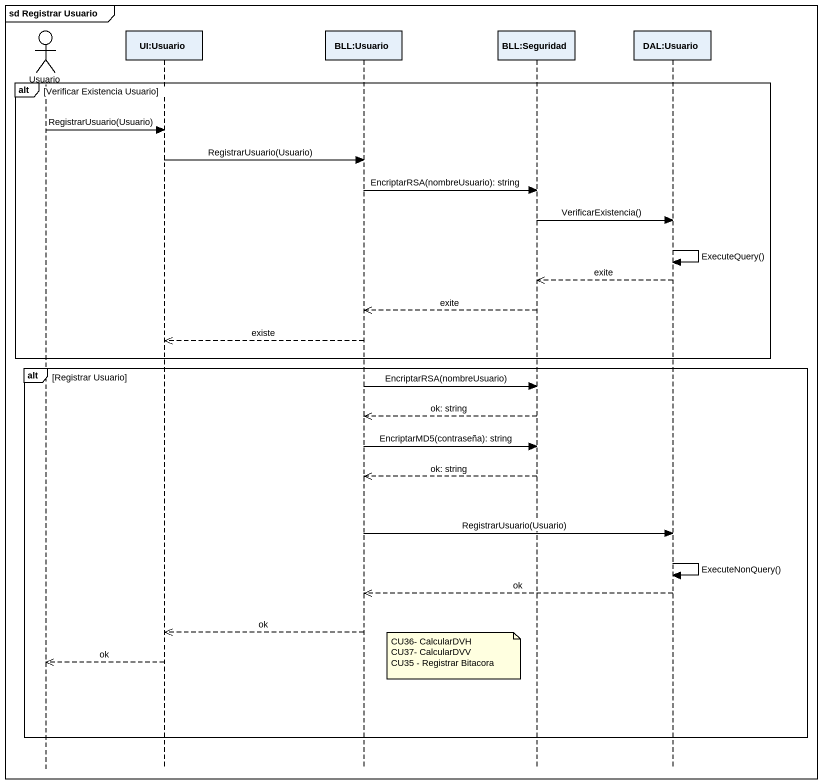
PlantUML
@startuml
mainframe sd Registrar Usuario
hide footbox
actor Usuario
participant "UI:Usuario" as UI_Usuario
participant "BLL:Usuario" as BLL_Usuario
participant "BLL:Seguridad" as BLL_Seguridad
participant "DAL:Usuario" as DAL_Usuario

alt Verificar Existencia Usuario
  Usuario -> UI_Usuario : RegistrarUsuario(Usuario)
  UI_Usuario -> BLL_Usuario : RegistrarUsuario(Usuario)
  BLL_Usuario -> BLL_Seguridad : EncriptarRSA(nombreUsuario): string
  BLL_Seguridad -> DAL_Usuario : VerificarExistencia()
  DAL_Usuario -> DAL_Usuario : ExecuteQuery()
  DAL_Usuario -->> BLL_Seguridad : exite
  BLL_Seguridad -->> BLL_Usuario : exite
  BLL_Usuario -->> UI_Usuario : existe
end
alt Registrar Usuario
  BLL_Usuario -> BLL_Seguridad : EncriptarRSA(nombreUsuario)
  BLL_Seguridad -->> BLL_Usuario : ok: string
  BLL_Usuario -> BLL_Seguridad : EncriptarMD5(contraseña): string
  BLL_Seguridad -->> BLL_Usuario : ok: string
  BLL_Usuario -> DAL_Usuario : RegistrarUsuario(Usuario)
  DAL_Usuario -> DAL_Usuario : ExecuteNonQuery()
  DAL_Usuario -->> BLL_Usuario : ok
  BLL_Usuario -->> UI_Usuario : ok
  note left of BLL_Seguridad
    CU36- CalcularDVH
    CU37- CalcularDVV
    CU35 - Registrar Bitacora
  end note
  UI_Usuario -->> Usuario : ok
end
@enduml
